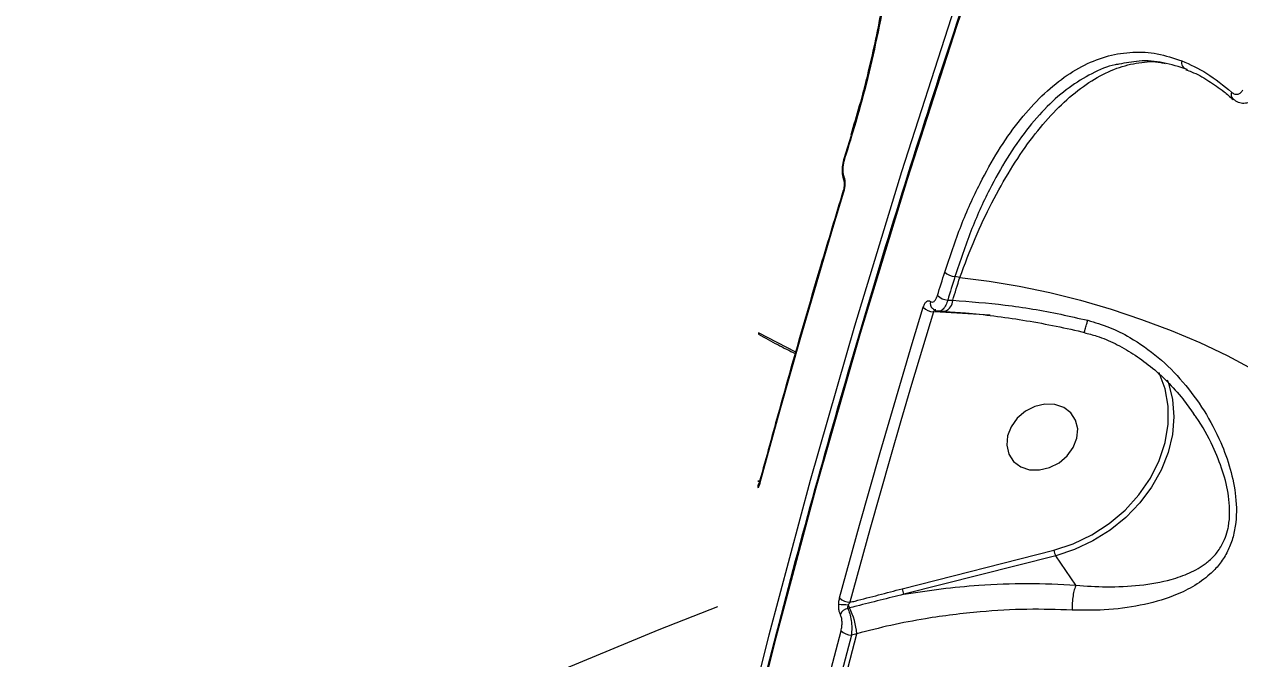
# Model space of a CAD drawing. Header units: millimetres. Extents: x -7151 to 6134, y -5040 to 5562.
# Drawn here: x -3250.3 to -3105, y -288.4 to -212.5 of the extents above; entities that cross this region are included whole.
import ezdxf

# ---------------------------------------------------------------- set-up
doc = ezdxf.new("R2010")
doc.units = ezdxf.units.MM
for name, color, linetype in [('DIKOM_ОБЪЕКТ', 7, 'Continuous'), ('DIKOM_РАЗМЕР_ЗОНА', 7, 'Continuous'), ('DIKOM_РАЗМЕР_ОБЪЕКТА', 7, 'Continuous')]:
    doc.layers.add(name, color=color, linetype=linetype)
doc.styles.add('style1', font='arial.ttf', dxfattribs={"width": 0.8})
doc.dimstyles.new('1-50', dxfattribs={"dimtxt": 300, "dimasz": 200, "dimexe": 100, "dimexo": 0, "dimgap": 100, "dimtad": 1, "dimtxsty": 'style1', "dimcen": 200, "dimclrd": 7, "dimclre": 7, "dimclrt": 7, "dimadec": 1, "dimazin": 2, "dimtfac": 1, "dimtmove": 0, "dimatfit": 2, "dimfxl": 0, "dimlwd": 25, "dimlwe": 18, "dimarcsym": 0})

# ---------------------------------------------------------------- blocks, each defined once
blk = doc.blocks.new('*D0')
at = {"layer": 'Defpoints', "color": 0, "transparency": 16777216}
for p in [(4133.55, 168.74), (-4567.47, -1241.13), (4133.55, -4153.12)]:
    blk.add_point(p, dxfattribs=at)
at = {"layer": 'DIKOM_РАЗМЕР_ОБЪЕКТА', "color": 7, "lineweight": 18, "transparency": 16777216}
for p, q in [((4133.55, 168.74), (4133.55, -4253.12)), ((-4567.47, -1241.13), (-4567.47, -4253.12))]:
    blk.add_line(p, q, dxfattribs=at)
at = {"layer": 'DIKOM_РАЗМЕР_ОБЪЕКТА', "color": 7, "lineweight": 25, "transparency": 16777216}
blk.add_line((-4367.47, -4153.12), (3933.55, -4153.12), dxfattribs=at)
at = {"layer": 'DIKOM_РАЗМЕР_ОБЪЕКТА', "color": 7, "transparency": 16777216}
for points in [[(-4367.47, -4119.79), (-4367.47, -4186.45), (-4567.47, -4153.12)], [(3933.55, -4119.79), (3933.55, -4186.45), (4133.55, -4153.12)]]:
    blk.add_solid(points, dxfattribs=at)
at = {"layer": 'DIKOM_РАЗМЕР_ОБЪЕКТА', "color": 7, "transparency": 16777216, "insert": (150.61, -3899.95), "char_height": 300, "attachment_point": 5, "style": 'style1'}
blk.add_mtext('8700', dxfattribs=at)
blk = doc.blocks.new('*D1')
at = {"layer": 'Defpoints', "color": 0, "transparency": 16777216}
for p in [(-2392.45, 3674.75), (-6010.84, -1738.88), (-3202.89, -1738.88)]:
    blk.add_point(p, dxfattribs=at)
at = {"layer": 'DIKOM_РАЗМЕР_ОБЪЕКТА', "color": 7, "lineweight": 18, "transparency": 16777216}
for p, q in [((-2392.45, 3674.75), (-6110.84, 3674.75)), ((-3202.89, -1738.88), (-6110.84, -1738.88))]:
    blk.add_line(p, q, dxfattribs=at)
at = {"layer": 'DIKOM_РАЗМЕР_ОБЪЕКТА', "color": 7, "lineweight": 25, "transparency": 16777216}
blk.add_line((-6010.84, 3474.75), (-6010.84, -1538.88), dxfattribs=at)
at = {"layer": 'DIKOM_РАЗМЕР_ОБЪЕКТА', "color": 7, "transparency": 16777216}
for points in [[(-6044.18, 3474.75), (-5977.51, 3474.75), (-6010.84, 3674.75)], [(-6044.18, -1538.88), (-5977.51, -1538.88), (-6010.84, -1738.88)]]:
    blk.add_solid(points, dxfattribs=at)
at = {"layer": 'DIKOM_РАЗМЕР_ОБЪЕКТА', "color": 7, "transparency": 16777216, "insert": (-6264.01, 967.94), "char_height": 300, "attachment_point": 5, "rotation": 90, "style": 'style1'}
blk.add_mtext('5400', dxfattribs=at)
blk = doc.blocks.new('*D2')
at = {"layer": 'Defpoints', "color": 0, "transparency": 16777216}
for p in [(-3409.24, 5551.13), (-6701.17, -3742.74), (-3065.41, -3742.74)]:
    blk.add_point(p, dxfattribs=at)
at = {"layer": 'DIKOM_РАЗМЕР_ЗОНА', "color": 7, "lineweight": 18, "transparency": 16777216}
for p, q in [((-3409.24, 5551.13), (-6801.17, 5551.13)), ((-3065.41, -3742.74), (-6801.17, -3742.74))]:
    blk.add_line(p, q, dxfattribs=at)
at = {"layer": 'DIKOM_РАЗМЕР_ЗОНА', "color": 7, "lineweight": 25, "transparency": 16777216}
blk.add_line((-6701.17, 5351.13), (-6701.17, -3542.74), dxfattribs=at)
at = {"layer": 'DIKOM_РАЗМЕР_ЗОНА', "color": 7, "transparency": 16777216}
for points in [[(-6734.5, 5351.13), (-6667.84, 5351.13), (-6701.17, 5551.13)], [(-6734.5, -3542.74), (-6667.84, -3542.74), (-6701.17, -3742.74)]]:
    blk.add_solid(points, dxfattribs=at)
at = {"layer": 'DIKOM_РАЗМЕР_ЗОНА', "color": 7, "transparency": 16777216, "insert": (-6954.45, 885.88), "char_height": 300, "attachment_point": 5, "rotation": 90, "style": 'style1'}
blk.add_mtext('9300', dxfattribs=at)
blk = doc.blocks.new('*D3')
at = {"layer": 'Defpoints', "color": 0, "transparency": 16777216}
for p in [(6133.55, 253.24), (-5802.46, -2467.19), (6133.55, -4939.78)]:
    blk.add_point(p, dxfattribs=at)
at = {"layer": 'DIKOM_РАЗМЕР_ЗОНА', "color": 7, "lineweight": 18, "transparency": 16777216}
for p, q in [((6133.55, 253.24), (6133.55, -5039.78)), ((-5802.46, -2467.19), (-5802.46, -5039.78))]:
    blk.add_line(p, q, dxfattribs=at)
at = {"layer": 'DIKOM_РАЗМЕР_ЗОНА', "color": 7, "lineweight": 25, "transparency": 16777216}
blk.add_line((-5602.46, -4939.78), (5933.55, -4939.78), dxfattribs=at)
at = {"layer": 'DIKOM_РАЗМЕР_ЗОНА', "color": 7, "transparency": 16777216}
for points in [[(-5602.46, -4906.44), (-5602.46, -4973.11), (-5802.46, -4939.78)], [(5933.55, -4906.44), (5933.55, -4973.11), (6133.55, -4939.78)]]:
    blk.add_solid(points, dxfattribs=at)
at = {"layer": 'DIKOM_РАЗМЕР_ЗОНА', "color": 7, "transparency": 16777216, "insert": (186.61, -4686.61), "char_height": 300, "attachment_point": 5, "style": 'style1'}
blk.add_mtext('11950', dxfattribs=at)

msp = doc.modelspace()

# ---------------------------------------------------------------- linework, layer by layer
at = {"layer": 'DIKOM_ОБЪЕКТ', "color": 7, "linetype": 'Continuous', "lineweight": 15}
for p, q in [((-3105.717, -221.487), (-3105.763, -221.451)), ((-3151.449, -225.839), (-3152.316, -228.644)), ((-3151.442, -225.821), (-3151.449, -225.84)), ((-3138.435, -242.807), (-3139.021, -242.714)), ((-3139.887, -245.517), (-3139.282, -245.548)), ((-3141.672, -246.543), (-3141.691, -246.528)), ((-3140.771, -246.965), (-3141.588, -246.923)), ((-3140.924, -246.825), (-3140.232, -246.861)), ((-3134.812, -247.314), (-3140.771, -246.965)), ((-3140.232, -246.861), (-3140.202, -246.861)), ((-3158.048, -251.742), (-3162.51, -249.432)), ((-3162.51, -249.432), (-3162.509, -249.611)), ((-3162.397, -267.138), (-3162.614, -267.193)), ((-3145.326, -280.042), (-3127.174, -275.439)), ((-3126.97, -276.1), (-3145.121, -280.703)), ((-3124.548, -279.599), (-3126.97, -276.1)), ((-3151.633, -282.339), (-3151.849, -282.393)), ((-3150.748, -285.415), (-3151.407, -285.582))]:
    msp.add_line(p, q, dxfattribs=at)
at = {"layer": 'DIKOM_ОБЪЕКТ', "color": 7, "linetype": 'Continuous', "lineweight": 15, "flags": 128}
for points in [[(-3194.667, -525.701), (-3194.16, -507.403), (-3193.308, -489.055), (-3192.11, -470.663), (-3190.566, -452.233), (-3188.677, -433.771), (-3186.445, -415.281), (-3183.869, -396.77), (-3180.95, -378.243), (-3177.689, -359.706), (-3174.088, -341.165), (-3170.146, -322.624), (-3165.866, -304.09), (-3161.248, -285.568), (-3156.295, -267.064), (-3151.007, -248.583), (-3145.387, -230.132), (-3139.435, -211.715), (-3133.154, -193.338), (-3126.545, -175.007)], [(-3125.888, -175.957), (-3132.496, -194.288), (-3138.778, -212.664), (-3144.729, -231.081), (-3150.35, -249.533), (-3155.638, -268.014), (-3160.591, -286.518), (-3165.209, -305.04), (-3169.489, -323.574), (-3173.43, -342.114), (-3177.032, -360.656), (-3180.293, -379.193), (-3183.212, -397.72), (-3185.788, -416.231), (-3188.02, -434.72), (-3189.909, -453.183), (-3191.453, -471.613), (-3192.651, -490.005), (-3193.503, -508.352), (-3194.01, -526.651)], [(-3151.411, -226.025), (-3151.52, -226.376), (-3151.628, -226.726), (-3151.737, -227.077), (-3151.845, -227.427), (-3151.954, -227.778), (-3152.062, -228.128), (-3152.17, -228.479), (-3152.277, -228.83)], [(-3152.338, -232.609), (-3153.653, -236.95), (-3154.949, -241.293), (-3156.226, -245.637), (-3157.485, -249.983), (-3158.726, -254.33), (-3159.948, -258.679), (-3161.152, -263.029), (-3162.337, -267.38)], [(-3141.107, -244.973), (-3140.999, -244.622), (-3140.891, -244.272), (-3140.783, -243.921), (-3140.675, -243.571), (-3140.566, -243.22), (-3140.458, -242.869), (-3140.349, -242.519), (-3140.24, -242.168)], [(-3139.021, -242.714), (-3139.13, -243.065), (-3139.239, -243.415), (-3139.347, -243.765), (-3139.455, -244.115), (-3139.564, -244.466), (-3139.672, -244.816), (-3139.78, -245.166), (-3139.887, -245.517)], [(-3139.282, -245.548), (-3139.176, -245.206), (-3139.071, -244.863), (-3138.965, -244.52), (-3138.859, -244.178), (-3138.753, -243.835), (-3138.647, -243.492), (-3138.541, -243.15), (-3138.435, -242.807)], [(-3138.435, -242.807), (-3134.923, -243.243), (-3131.323, -243.848), (-3127.669, -244.616), (-3123.994, -245.54), (-3120.331, -246.612), (-3116.713, -247.822), (-3113.173, -249.159), (-3109.745, -250.611), (-3106.459, -252.165), (-3103.344, -253.806), (-3100.43, -255.519), (-3097.743, -257.29), (-3095.307, -259.101), (-3093.146, -260.936), (-3091.277, -262.779)], [(-3152.809, -281.149), (-3151.624, -276.798), (-3150.42, -272.448), (-3149.198, -268.099), (-3147.957, -263.752), (-3146.698, -259.406), (-3145.421, -255.062), (-3144.125, -250.719), (-3142.81, -246.378)], [(-3141.588, -246.923), (-3142.901, -251.26), (-3144.196, -255.599), (-3145.473, -259.94), (-3146.731, -264.282), (-3147.971, -268.625), (-3149.192, -272.97), (-3150.394, -277.317), (-3151.579, -281.664)], [(-3140.771, -246.965), (-3140.749, -246.892), (-3140.725, -246.835)], [(-3127.174, -275.439), (-3124.859, -274.671), (-3122.634, -273.594), (-3120.552, -272.235), (-3118.664, -270.626), (-3117.015, -268.806), (-3115.646, -266.82), (-3114.589, -264.714), (-3113.87, -262.541), (-3113.506, -260.352), (-3113.506, -258.2), (-3113.871, -256.138), (-3114.59, -254.215), (-3114.602, -254.192)], [(-3113.621, -255.057), (-3113.479, -255.444), (-3112.985, -257.411), (-3112.824, -259.481), (-3113.003, -261.608), (-3113.515, -263.747), (-3114.351, -265.851), (-3115.491, -267.874), (-3116.912, -269.773), (-3118.582, -271.506), (-3120.466, -273.036), (-3122.522, -274.329), (-3124.705, -275.358), (-3126.97, -276.1)], [(-3128.247, -257.96), (-3129.454, -258.242), (-3130.591, -258.82), (-3131.564, -259.648), (-3132.295, -260.658), (-3132.725, -261.769), (-3132.819, -262.89), (-3132.569, -263.931), (-3131.996, -264.808), (-3131.146, -265.448), (-3130.087, -265.801), (-3128.907, -265.838), (-3127.699, -265.556), (-3126.563, -264.978), (-3125.589, -264.15), (-3124.858, -263.14), (-3124.428, -262.029), (-3124.334, -260.908), (-3124.584, -259.867), (-3125.157, -258.991), (-3126.008, -258.35), (-3127.066, -257.997), (-3128.247, -257.96)], [(-3247.928, -321.446), (-3238.186, -315.678), (-3228.181, -310.089), (-3217.919, -304.682), (-3207.405, -299.46), (-3196.646, -294.426), (-3185.646, -289.583), (-3174.413, -284.933), (-3167.394, -282.171)], [(-3173.91, -382.025), (-3171.759, -369.902), (-3169.462, -357.777), (-3167.019, -345.652), (-3164.432, -333.528), (-3161.699, -321.406), (-3158.822, -309.288), (-3155.801, -297.176), (-3152.636, -285.071)], [(-3151.407, -285.582), (-3154.569, -297.677), (-3157.588, -309.779), (-3160.463, -321.887), (-3163.193, -333.998), (-3165.779, -346.113), (-3168.22, -358.228), (-3170.515, -370.343), (-3172.664, -382.455)], [(-3172.057, -382.487), (-3169.903, -370.349), (-3167.603, -358.21), (-3165.158, -346.07), (-3162.566, -333.931), (-3159.829, -321.794), (-3156.947, -309.661), (-3153.92, -297.535), (-3150.748, -285.415)]]:
    msp.add_lwpolyline(points, dxfattribs=at)
at = {"layer": 'DIKOM_ОБЪЕКТ', "color": 7, "linetype": 'Continuous', "lineweight": 15}
for centre, radius, start, end in [((-3111.075, -217.103), 0.848, 165.58317, 257.58929), ((-3105.229, -220.919), 0.753, 158.88028, 224.91503), ((-3151.244, -225.895), 0.212, 164.97942, 217.98015), ((-3152.105, -228.697), 0.217, 165.81641, 217.44046), ((-3151.729, -230.972), 0.634, 156.51779, 201.3325), ((-3152.17, -232.475), 0.215, 165.33222, 218.44143), ((-3138.888, -240.784), 1.935, 225.68106, 266.05513), ((-3141.148, -245.887), 0.84, 165.41499, 229.71703), ((-3139.76, -243.593), 1.928, 225.70884, 266.22618), ((-3140.809, -245.457), 1.53, 293.36992, 356.56996), ((-3141.469, -245.012), 1.914, 225.53279, 266.42946), ((-3162.161, -267.244), 0.223, 166.85996, 217.45749), ((-3161.968, -267.825), 0.615, 149.02353, 192.39134), ((-3125.547, -275.297), 1.634, 184.9816, 209.42425), ((-3143.696, -279.899), 1.636, 185.0376, 209.44369), ((-3141.402, -55.423), 226.767, 267.0877, 267.37912), ((-3151.53, -279.822), 1.843, 226.0456, 268.47125), ((-3150.179, -281.601), 1.631, 192.44936, 206.87568), ((-3151.585, -283.609), 1.244, 102.26026, 156.38391), ((-3159.566, -286.286), 8.86, 5.6407, 26.45671), ((-3151.361, -283.738), 1.844, 226.28957, 268.58442)]:
    msp.add_arc(centre, radius, start, end, dxfattribs=at)
for points, knots in [([(-3690.94, 179.72), (-3691.653, 176.134), (-3693.574, 166.473), (-3695.824, 150.273), (-3697.42, 131.054), (-3697.932, 111.207), (-3697.334, 90.786), (-3695.592, 69.847), (-3692.749, 48.851), (-3688.839, 27.871), (-3683.92, 6.98), (-3677.912, -14.164), (-3670.79, -35.496), (-3662.551, -56.945), (-3653.376, -78.039), (-3643.32, -98.714), (-3632.454, -118.916), (-3620.6, -138.975), (-3607.758, -158.813), (-3593.949, -178.353), (-3579.648, -196.946), (-3564.951, -214.566), (-3549.958, -231.214), (-3534.247, -247.374), (-3517.843, -262.973), (-3500.782, -277.948), (-3483.2, -292.165), (-3465.141, -305.563), (-3446.661, -318.099), (-3427.694, -329.802), (-3408.287, -340.593), (-3388.498, -350.412), (-3368.761, -359.042), (-3349.144, -366.484), (-3329.71, -372.76), (-3310.142, -377.971), (-3290.501, -382.06), (-3270.864, -384.959), (-3252.791, -386.595), (-3241.406, -386.828), (-3236.372, -386.932)], [0, 0, 0, 0, 0.0156515, 0.0421674, 0.0687038, 0.0952197, 0.1225059, 0.1498143, 0.1771005, 0.2036164, 0.2301528, 0.2566688, 0.2839549, 0.3112633, 0.3385495, 0.3650654, 0.3916018, 0.4181179, 0.445404, 0.4727124, 0.4999986, 0.5255598, 0.5511394, 0.5767009, 0.6029492, 0.6292178, 0.6554667, 0.6819827, 0.708519, 0.7350351, 0.7623211, 0.7896295, 0.8169158, 0.843432, 0.8699685, 0.8964843, 0.9237709, 0.9510792, 0.9783655, 1, 1, 1, 1]), ([(-3150.008, -110.543), (-3150.021, -111.425), (-3150.081, -115.361), (-3148.929, -122.738), (-3146.561, -132.635), (-3142.857, -142.967), (-3137.895, -153.678), (-3131.632, -164.75), (-3124.209, -175.935), (-3115.684, -187.194), (-3106.127, -198.485), (-3095.385, -209.992), (-3083.444, -221.682), (-3070.317, -233.52), (-3056.458, -245.106), (-3041.977, -256.405), (-3026.992, -267.387), (-3011.084, -278.37), (-2994.269, -289.315), (-2976.58, -300.188), (-2958.157, -310.894), (-2939.042, -321.398), (-2919.292, -331.667), (-2898.835, -341.729), (-2877.713, -351.541), (-2855.985, -361.061), (-2834.129, -370.08), (-2812.224, -378.578), (-2790.347, -386.549), (-2768.141, -394.121), (-2745.671, -401.254), (-2723.013, -407.898), (-2701.995, -413.591), (-2688.627, -416.85), (-2682.716, -418.292)], [0, 0, 0, 0, 0.0092133, 0.0411392, 0.0730895, 0.1050153, 0.1378682, 0.170748, 0.2036013, 0.2355268, 0.2674773, 0.2994029, 0.3322563, 0.365136, 0.397989, 0.4287655, 0.4595636, 0.4903396, 0.5219437, 0.5535714, 0.5851752, 0.6171011, 0.6490516, 0.6809773, 0.7138302, 0.7467104, 0.7795634, 0.8114894, 0.8434397, 0.8753658, 0.9082187, 0.9410987, 0.9739518, 1, 1, 1, 1]), ([(-2683.204, -418.719), (-2689.102, -417.281), (-2702.315, -414.06), (-2723.052, -408.443), (-2745.335, -401.912), (-2767.679, -394.833), (-2789.976, -387.254), (-2812.124, -379.204), (-2834.05, -370.707), (-2855.714, -361.766), (-2877.085, -352.406), (-2898.099, -342.659), (-2918.659, -332.572), (-2938.668, -322.19), (-2957.822, -311.675), (-2976.1, -301.051), (-2993.518, -290.349), (-3010.26, -279.466), (-3026.256, -268.45), (-3041.435, -257.35), (-3055.928, -246.053), (-3069.657, -234.574), (-3082.572, -222.932), (-3094.476, -211.305), (-3105.303, -199.751), (-3115.043, -188.314), (-3123.498, -177.062), (-3128.897, -169.259), (-3131.135, -165.281), (-3131.339, -164.918)], [0, 0, 0, 0, 0.0313117, 0.0701509, 0.1091132, 0.1481378, 0.1871616, 0.2261238, 0.2649637, 0.303803, 0.3427656, 0.38179, 0.4208145, 0.4597761, 0.4986159, 0.5360237, 0.5735412, 0.6111143, 0.6486878, 0.6862052, 0.7236128, 0.7624525, 0.8014144, 0.8404387, 0.879463, 0.9184249, 0.9572645, 0.9961041, 1, 1, 1, 1]), ([(-3125.938, -175.749), (-3127.034, -178.733), (-3130.212, -187.387), (-3135.255, -201.743), (-3140.975, -218.825), (-3146.406, -235.941), (-3151.553, -253.085), (-3156.412, -270.253), (-3160.983, -287.441), (-3165.263, -304.644), (-3169.253, -321.858), (-3172.951, -339.078), (-3176.356, -356.299), (-3179.467, -373.518), (-3182.283, -390.729), (-3184.804, -407.929), (-3187.029, -425.112), (-3188.958, -442.274), (-3190.589, -459.411), (-3191.923, -476.518), (-3192.958, -493.591), (-3193.696, -510.626), (-3194.136, -527.617), (-3194.277, -544.561), (-3194.119, -561.452), (-3193.663, -578.287), (-3192.909, -595.061), (-3191.857, -611.771), (-3190.506, -628.41), (-3188.859, -644.976), (-3186.913, -661.463), (-3184.672, -677.868), (-3182.135, -694.186), (-3179.299, -710.412), (-3176.335, -725.781), (-3174.197, -735.699), (-3173.211, -740.277)], [0, 0, 0, 0, 0.01577084, 0.04572705, 0.07568358, 0.10564001, 0.13559631, 0.16555251, 0.19550875, 0.22546479, 0.25542083, 0.28537681, 0.31533243, 0.34528823, 0.37524377, 0.40519917, 0.43515453, 0.46510974, 0.4950647, 0.5250197, 0.55497451, 0.58492911, 0.61488354, 0.64483785, 0.67479208, 0.70474601, 0.73469988, 0.76465354, 0.79460704, 0.82456039, 0.85451358, 0.88446649, 0.9144193, 0.94437191, 0.9743243, 1, 1, 1, 1]), ([(-2448.126, -436.559), (-2450.938, -437.058), (-2458.511, -438.404), (-2471.612, -440.08), (-2487.595, -441.425), (-2504.567, -442.134), (-2522.494, -442.19), (-2541.34, -441.573), (-2560.69, -440.297), (-2580.464, -438.382), (-2600.577, -435.861), (-2621.357, -432.694), (-2642.759, -428.863), (-2664.721, -424.367), (-2686.763, -419.303), (-2708.803, -413.702), (-2730.768, -407.608), (-2753.015, -400.919), (-2775.478, -393.635), (-2798.082, -385.765), (-2820.329, -377.485), (-2842.151, -368.831), (-2863.492, -359.849), (-2884.698, -350.393), (-2905.69, -340.476), (-2926.386, -330.121), (-2946.331, -319.557), (-2965.475, -308.825), (-2983.785, -297.969), (-3001.56, -286.812), (-3018.713, -275.38), (-3035.168, -263.707), (-3049.91, -252.545), (-3063.05, -241.94), (-3074.721, -231.922), (-3085.683, -221.874), (-3095.894, -211.825), (-3105.249, -201.883), (-3113.705, -192.095), (-3120.533, -183.478), (-3124.338, -178.133), (-3125.888, -175.957)], [0, 0, 0, 0, 0.0156522, 0.0421682, 0.0687045, 0.0952202, 0.1225061, 0.1498144, 0.1771005, 0.2036164, 0.230153, 0.2566688, 0.2839545, 0.311263, 0.3385492, 0.3650648, 0.3916015, 0.4181172, 0.4454031, 0.4727116, 0.4999978, 0.5265133, 0.5530497, 0.5795656, 0.6068517, 0.6341601, 0.661446, 0.6879619, 0.714498, 0.7410141, 0.7683001, 0.7956085, 0.8228944, 0.8459723, 0.8690777, 0.8921826, 0.9155067, 0.9388307, 0.961564, 0.9843488, 1, 1, 1, 1]), ([(-3147.175, -207.09), (-3147.389, -208.359), (-3147.825, -210.937), (-3148.605, -214.773), (-3149.48, -218.585), (-3150.436, -222.289), (-3151.138, -224.644), (-3151.485, -225.807)], [0, 0, 0, 0, 0.1948782, 0.3960452, 0.5984301, 0.8015657, 1, 1, 1, 1]), ([(-3147.102, -207.116), (-3147.247, -208.065), (-3147.679, -210.896), (-3148.628, -215.522), (-3149.904, -220.931), (-3150.909, -224.329), (-3151.411, -226.025)], [0, 0, 0, 0, 0.14385389, 0.42893189, 0.71491931, 1, 1, 1, 1]), ([(-3140.24, -242.168), (-3139.61, -240.286), (-3138.35, -236.522), (-3136.166, -231.713), (-3133.869, -227.611), (-3131.5, -224.207), (-3128.97, -221.322), (-3126.301, -219.019), (-3123.522, -217.309), (-3120.662, -216.212), (-3117.749, -215.78), (-3114.813, -215.936), (-3112.867, -216.573), (-3111.896, -216.891)], [0, 0, 0, 0, 0.1021853, 0.2043678, 0.2924904, 0.3808918, 0.4690149, 0.5574022, 0.6460775, 0.7344662, 0.8228863, 0.9115791, 1, 1, 1, 1]), ([(-3119.415, -217.314), (-3119.56, -217.334), (-3120.657, -217.488), (-3122.662, -218.387), (-3125.388, -220.017), (-3128.002, -222.288), (-3130.477, -225.113), (-3132.795, -228.451), (-3135.042, -232.47), (-3137.177, -237.182), (-3138.407, -240.87), (-3139.021, -242.714)], [0, 0, 0, 0, 0.0180872, 0.1362149, 0.2547206, 0.372848, 0.490663, 0.6088574, 0.7266813, 0.863342, 1, 1, 1, 1]), ([(-3138.435, -242.807), (-3137.841, -241.237), (-3136.652, -238.096), (-3134.613, -233.789), (-3132.406, -229.852), (-3130.044, -226.359), (-3127.559, -223.35), (-3124.977, -220.887), (-3122.334, -218.995), (-3119.66, -217.681), (-3117.002, -217.062), (-3115.063, -216.915), (-3114.053, -217.172), (-3113.89, -217.213)], [0, 0, 0, 0, 0.0964973, 0.1929904, 0.2905751, 0.3884621, 0.4860407, 0.5845902, 0.6834524, 0.782001, 0.8812197, 0.9807586, 1, 1, 1, 1]), ([(-3111.257, -217.931), (-3112.211, -217.623), (-3114.121, -217.007), (-3116.859, -216.817), (-3118.612, -217.158), (-3119.415, -217.314)], [0, 0, 0, 0, 0.3508843, 0.702865, 1, 1, 1, 1]), ([(-3111.896, -216.891), (-3110.888, -217.346), (-3108.858, -218.261), (-3106.912, -219.848), (-3105.932, -220.647)], [0, 0, 0, 0, 0.4964926, 1, 1, 1, 1]), ([(-3111.407, -217.965), (-3111.177, -218.048), (-3110.291, -218.365), (-3109.373, -218.833), (-3108.698, -219.303), (-3108.667, -219.325)], [0, 0, 0, 0, 0.2509913, 0.9663405, 1, 1, 1, 1]), ([(-3108.667, -219.325), (-3108.052, -219.72), (-3107.07, -220.351), (-3106.116, -221.207), (-3105.759, -221.527)], [0, 0, 0, 0, 0.6266868, 1, 1, 1, 1]), ([(-3105.932, -220.647), (-3105.804, -220.737), (-3105.551, -220.916), (-3105.166, -220.918), (-3104.83, -220.752), (-3104.674, -220.515), (-3104.599, -220.401)], [0, 0, 0, 0, 0.2974631, 0.5890419, 0.8028177, 1, 1, 1, 1]), ([(-3105.752, -221.44), (-3105.703, -221.489), (-3105.481, -221.706), (-3104.982, -221.932), (-3104.286, -221.983), (-3103.739, -221.847), (-3103.519, -221.628), (-3103.469, -221.578)], [0, 0, 0, 0, 0.0851129, 0.3788681, 0.6523727, 0.9220395, 1, 1, 1, 1]), ([(-3152.312, -228.648), (-3152.324, -228.682), (-3152.423, -228.97), (-3152.517, -229.594), (-3152.538, -230.46), (-3152.391, -230.945), (-3152.317, -231.19)], [0, 0, 0, 0, 0.0433426, 0.3597477, 0.6758454, 1, 1, 1, 1]), ([(-3152.277, -228.83), (-3152.318, -228.986), (-3152.4, -229.298), (-3152.445, -229.815), (-3152.425, -230.295), (-3152.364, -230.582), (-3152.317, -230.703), (-3152.31, -230.719)], [0, 0, 0, 0, 0.2404837, 0.4810157, 0.7218843, 0.9628555, 1, 1, 1, 1]), ([(-3152.31, -230.719), (-3152.304, -230.735), (-3152.259, -230.857), (-3152.195, -231.144), (-3152.174, -231.623), (-3152.217, -232.14), (-3152.298, -232.453), (-3152.338, -232.609)], [0, 0, 0, 0, 0.037173, 0.2782063, 0.5190075, 0.7595588, 1, 1, 1, 1]), ([(-3152.378, -232.421), (-3153.286, -235.428), (-3155.921, -244.149), (-3159.252, -255.741), (-3161.596, -264.33), (-3162.377, -267.194)], [0, 0, 0, 0, 0.2597891, 0.7532491, 1, 1, 1, 1]), ([(-3152.32, -231.202), (-3152.318, -231.206), (-3152.314, -231.217), (-3152.289, -231.313), (-3152.269, -231.473), (-3152.262, -231.719), (-3152.287, -232.016), (-3152.332, -232.27), (-3152.369, -232.383), (-3152.379, -232.415)], [0, 0, 0, 0, 0.0894028, 0.2052043, 0.3458874, 0.5159991, 0.7142224, 0.9199777, 1, 1, 1, 1]), ([(-3142.81, -246.378), (-3142.803, -246.356), (-3142.75, -246.187), (-3142.623, -245.908), (-3142.409, -245.658), (-3142.175, -245.559), (-3142.033, -245.637), (-3141.961, -245.676)], [0, 0, 0, 0, 0.0371883, 0.2777836, 0.5184712, 0.7591398, 1, 1, 1, 1]), ([(-3141.961, -245.676), (-3141.89, -245.714), (-3141.747, -245.792), (-3141.511, -245.693), (-3141.296, -245.443), (-3141.168, -245.164), (-3141.114, -244.996), (-3141.107, -244.973)], [0, 0, 0, 0, 0.2407071, 0.481323, 0.722048, 0.9627815, 1, 1, 1, 1]), ([(-3139.887, -245.517), (-3139.899, -245.554), (-3139.983, -245.836), (-3140.183, -246.305), (-3140.522, -246.703), (-3140.786, -246.87), (-3140.913, -246.817), (-3140.924, -246.812)], [0, 0, 0, 0, 0.0475975, 0.3552172, 0.6627483, 0.9699845, 1, 1, 1, 1]), ([(-3139.282, -245.548), (-3137.208, -245.701), (-3133, -246.01), (-3127.509, -246.934), (-3124.213, -247.691), (-3123.139, -247.938)], [0, 0, 0, 0, 0.3958581, 0.8032148, 1, 1, 1, 1]), ([(-3141.678, -246.512), (-3141.642, -246.548), (-3141.486, -246.705), (-3141.203, -246.821), (-3140.976, -246.806), (-3140.925, -246.803)], [0, 0, 0, 0, 0.1864287, 0.818325, 1, 1, 1, 1]), ([(-3141.317, -246.667), (-3141.32, -246.666), (-3141.351, -246.655), (-3141.419, -246.688), (-3141.508, -246.766), (-3141.562, -246.859), (-3141.585, -246.915), (-3141.588, -246.923)], [0, 0, 0, 0, 0.0255446, 0.3342102, 0.6439598, 0.9522579, 1, 1, 1, 1]), ([(-3140.207, -246.898), (-3139.394, -246.944), (-3137.483, -247.052), (-3134.36, -247.392), (-3130.883, -247.885), (-3127.362, -248.537), (-3124.912, -249.045), (-3123.654, -249.371), (-3123.566, -249.394)], [0, 0, 0, 0, 0.1530102, 0.3596928, 0.5675694, 0.7760371, 0.9842037, 1, 1, 1, 1]), ([(-3123.139, -247.938), (-3122.266, -248.195), (-3120.52, -248.709), (-3117.644, -250.154), (-3114.627, -252.295), (-3111.652, -255.28), (-3109.137, -258.706), (-3107.274, -262.237), (-3106.017, -265.706), (-3105.322, -269.104), (-3105.32, -272.039), (-3105.836, -274.258), (-3106.484, -275.809), (-3107.385, -277.168), (-3108.717, -278.574), (-3110.544, -279.865), (-3113.295, -281.14), (-3116.797, -282.114), (-3120.872, -282.651), (-3123.703, -282.61), (-3124.993, -282.592)], [0, 0, 0, 0, 0.04507547, 0.09017735, 0.1588861, 0.22768027, 0.29840283, 0.36911174, 0.42504552, 0.48081705, 0.54081806, 0.57138181, 0.6019523, 0.63446367, 0.66702685, 0.71984347, 0.77276831, 0.85288496, 0.93298788, 1, 1, 1, 1]), ([(-3123.555, -249.348), (-3123.549, -249.346), (-3123.533, -249.342), (-3123.432, -249.018), (-3123.299, -248.546), (-3123.195, -248.152), (-3123.149, -247.978), (-3123.139, -247.938)], [0, 0, 0, 0, 0.2114124, 0.5024972, 0.7935209, 0.9526419, 1, 1, 1, 1]), ([(-3162.509, -249.611), (-3161.747, -250.028), (-3160.278, -250.831), (-3158.808, -251.572), (-3158.102, -251.929)], [0, 0, 0, 0, 0.5189674, 1, 1, 1, 1]), ([(-3123.571, -249.407), (-3123.064, -249.535), (-3121.791, -249.855), (-3119.825, -250.708), (-3117.671, -251.915), (-3115.579, -253.436), (-3113.581, -255.251), (-3111.848, -257.143), (-3110.9, -258.502), (-3110.488, -259.092)], [0, 0, 0, 0, 0.0943019, 0.2363285, 0.384282, 0.5387214, 0.7011754, 0.870329, 1, 1, 1, 1]), ([(-3124.548, -279.603), (-3124.547, -279.603), (-3123.318, -279.719), (-3120.688, -279.878), (-3116.839, -279.696), (-3113.547, -279.116), (-3110.929, -278.207), (-3109.213, -277.236), (-3107.95, -276.093), (-3106.97, -274.769), (-3106.435, -273.351), (-3106.1, -271.355), (-3106.181, -269.002), (-3106.938, -265.92), (-3108.252, -262.752), (-3109.443, -260.44), (-3110.38, -259.238), (-3110.493, -259.094)], [0, 0, 0, 0, 0.0000758, 0.0977272, 0.2125896, 0.3303975, 0.4042099, 0.4794956, 0.5228165, 0.5673376, 0.6300141, 0.6476246, 0.7279788, 0.8050391, 0.8847167, 0.9861956, 1, 1, 1, 1]), ([(-3162.611, -267.217), (-3162.59, -267.202), (-3162.532, -267.16), (-3162.47, -267.21), (-3162.431, -267.242)], [0, 0, 0, 0, 0.3669841, 1, 1, 1, 1]), ([(-3162.337, -267.38), (-3162.356, -267.445), (-3162.421, -267.67), (-3162.508, -267.838), (-3162.57, -267.957)], [0, 0, 0, 0, 0.2879401, 1, 1, 1, 1]), ([(-3162.38, -267.187), (-3162.391, -267.234), (-3162.421, -267.351), (-3162.473, -267.466), (-3162.49, -267.496), (-3162.497, -267.508)], [0, 0, 0, 0, 0.284534, 0.7157915, 1, 1, 1, 1]), ([(-3151.579, -281.664), (-3151.376, -281.613), (-3149.29, -281.08), (-3147.207, -280.535), (-3145.326, -280.042)], [0, 0, 0, 0, 0.0974099, 1, 1, 1, 1]), ([(-3145.121, -280.703), (-3143.645, -280.472), (-3140.681, -280.007), (-3135.735, -279.554), (-3130.302, -279.329), (-3126.477, -279.508), (-3124.548, -279.599)], [0, 0, 0, 0, 0.2160551, 0.434106, 0.7147666, 1, 1, 1, 1]), ([(-3124.548, -279.603), (-3124.616, -279.775), (-3124.753, -280.12), (-3124.904, -280.88), (-3124.989, -281.687), (-3125.004, -282.268), (-3124.995, -282.547), (-3124.993, -282.592)], [0, 0, 0, 0, 0.2462448, 0.4924727, 0.7387165, 0.9580432, 1, 1, 1, 1]), ([(-3124.548, -279.599), (-3124.548, -279.6), (-3124.547, -279.601), (-3124.548, -279.603), (-3124.548, -279.603)], [0, 0, 0, 0, 0.5767552, 1, 1, 1, 1]), ([(-3152.725, -283.111), (-3152.772, -282.998), (-3152.865, -282.773), (-3152.929, -282.334), (-3152.925, -282.035), (-3152.923, -281.897)], [0, 0, 0, 0, 0.3509015, 0.7013736, 1, 1, 1, 1]), ([(-3152.923, -281.897), (-3152.918, -281.822), (-3152.902, -281.562), (-3152.848, -281.321), (-3152.809, -281.149)], [0, 0, 0, 0, 0.2878963, 1, 1, 1, 1]), ([(-3151.771, -281.953), (-3151.795, -282.004), (-3151.844, -282.109), (-3151.874, -282.255), (-3151.867, -282.349), (-3151.853, -282.385), (-3151.849, -282.393)], [0, 0, 0, 0, 0.3282584, 0.6787275, 0.9202862, 1, 1, 1, 1]), ([(-3151.579, -281.664), (-3151.63, -281.73), (-3151.701, -281.822), (-3151.756, -281.924), (-3151.771, -281.953)], [0, 0, 0, 0, 0.7205514, 1, 1, 1, 1]), ([(-3145.121, -280.703), (-3147.014, -281.175), (-3149.189, -281.718), (-3151.352, -282.267), (-3151.633, -282.339)], [0, 0, 0, 0, 0.8702055, 1, 1, 1, 1]), ([(-3152.636, -285.071), (-3152.598, -284.9), (-3152.523, -284.556), (-3152.512, -283.995), (-3152.574, -283.477), (-3152.676, -283.231), (-3152.725, -283.111)], [0, 0, 0, 0, 0.2566308, 0.5136463, 0.7611884, 1, 1, 1, 1]), ([(-3151.849, -282.393), (-3151.761, -282.592), (-3151.582, -282.994), (-3151.411, -283.837), (-3151.335, -284.748), (-3151.383, -285.305), (-3151.407, -285.582)], [0, 0, 0, 0, 0.2425142, 0.4916822, 0.7472679, 1, 1, 1, 1]), ([(-3124.993, -282.592), (-3126.789, -282.537), (-3130.41, -282.427), (-3136.316, -282.764), (-3141.776, -283.452), (-3146.708, -284.383), (-3149.398, -285.07), (-3150.748, -285.415)], [0, 0, 0, 0, 0.210643, 0.4247469, 0.676209, 0.8374112, 1, 1, 1, 1])]:
    msp.add_open_spline(points, degree=3, knots=knots, dxfattribs=at)

# ---------------------------------------------------------------- dimensions: what is measured, and where the dimension line sits
at = {"layer": 'DIKOM_РАЗМЕР_ЗОНА'}
dim = msp.add_linear_dim(base=(-6701.172, -3742.74), p1=(-3409.242, 5551.127), p2=(-3065.405, -3742.74), angle=90, text='9300', dimstyle='1-50', dxfattribs=at)
dim.commit()
dim.dimension.update_dxf_attribs({"geometry": '*D2', "text_midpoint": (-6701.172, 885.879), "dimtype": 160})
dim = msp.add_linear_dim(base=(6133.546, -4939.778), p1=(-5802.455, -2467.185), p2=(6133.546, 253.243), text='11950', dimstyle='1-50', dxfattribs=at)
dim.commit()
dim.dimension.update_dxf_attribs({"geometry": '*D3', "text_midpoint": (186.606, -4939.778), "dimtype": 160})
at = {"layer": 'DIKOM_РАЗМЕР_ОБЪЕКТА'}
dim = msp.add_linear_dim(base=(-6010.843, -1738.877), p1=(-2392.449, 3674.75), p2=(-3202.885, -1738.877), angle=90, text='5400', dimstyle='1-50', dxfattribs=at)
dim.commit()
dim.dimension.update_dxf_attribs({"geometry": '*D1', "text_midpoint": (-6010.843, 967.936), "dimtype": 160})
dim = msp.add_linear_dim(base=(4133.546, -4153.121), p1=(-4567.472, -1241.128), p2=(4133.546, 168.743), text='8700', dimstyle='1-50', dxfattribs=at)
dim.commit()
dim.dimension.update_dxf_attribs({"geometry": '*D0', "text_midpoint": (150.606, -4153.121), "dimtype": 160})

doc.saveas('drawing.dxf')
